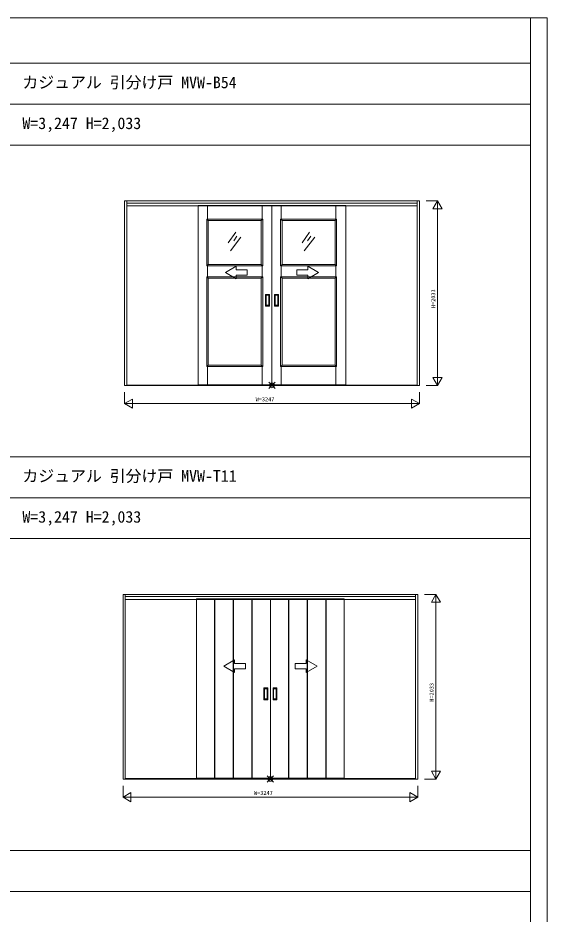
# Model space of a CAD drawing. Units: millimetres, scale not verified. Extents: x -14341 to 14341, y -10000 to 10000.
# Drawn here: x 8510 to 14341, y 130 to 10000 of the extents above; entities that cross this region are included whole.
import ezdxf
from ezdxf.enums import TextEntityAlignment as Align

# ---------------------------------------------------------------- set-up
doc = ezdxf.new("R2010")
doc.units = ezdxf.units.MM
doc.header["$LTSCALE"] = 50
for name, color, linetype, lineweight in [('0-0_0', 7, 'Continuous', 9), ('0-5_YKK_13', 2, 'Continuous', 18), ('0-6_YKK_D', 1, 'Continuous', 18), ('0-7_YSS_K', 4, 'Continuous', 9)]:
    doc.layers.add(name, color=color, linetype=linetype, lineweight=lineweight)
doc.layers.add('0-1_USER1', color=7, linetype='Continuous')
doc.styles.add('ＭＳ ゴシック', font='')
doc.styles.get('ＭＳ ゴシック').set_extended_font_data('MS Gothic')

msp = doc.modelspace()

# ---------------------------------------------------------------- linework, layer by layer
at = {"layer": '0-0_0'}
for p, q in [((-14340.51, 10000), (14340.51, 10000)), ((14159.49, -10000), (14159.49, 10000)), ((14340.51, -10000), (14340.51, 10000)), ((-14340.51, 9500), (14159.49, 9500)), ((-14340.51, 9050), (14159.49, 9050)), ((-14340.51, 8600), (14159.49, 8600)), ((-14340.51, 5165), (14159.49, 5165)), ((-14340.51, 4715), (14159.49, 4715)), ((-14340.51, 4265), (14159.49, 4265)), ((-14340.51, 830), (14159.49, 830)), ((-14340.51, 380), (14159.49, 380))]:
    msp.add_line(p, q, dxfattribs=at)
at = {"layer": '0-5_YKK_13'}
for p, q in [((13007.99, 7985.5), (13132.99, 7985.5)), ((13082.99, 7898.9), (13182.99, 7898.9)), ((13132.99, 7985.5), (13132.99, 5952.5)), ((13082.99, 6039.1), (13182.99, 6039.1)), ((13007.99, 5952.5), (13132.99, 5952.5)), ((12932.99, 5877.5), (12932.99, 5752.5)), ((9685.99, 5752.5), (9772.59, 5802.5)), ((9685.99, 5752.5), (9772.59, 5702.5)), ((9772.59, 5802.5), (9772.59, 5702.5)), ((12846.39, 5802.5), (12932.99, 5752.5)), ((12990.31, 3650.5), (13115.31, 3650.5)), ((13065.31, 3563.9), (13165.31, 3563.9)), ((13115.31, 3650.5), (13115.31, 1617.5)), ((13065.31, 1704.1), (13165.31, 1704.1)), ((12990.31, 1617.5), (13115.31, 1617.5)), ((12915.31, 1542.5), (12915.31, 1417.5)), ((9668.31, 1417.5), (9754.92, 1467.5)), ((9668.31, 1417.5), (9754.92, 1367.5)), ((9754.92, 1467.5), (9754.92, 1367.5)), ((12828.71, 1467.5), (12915.31, 1417.5))]:
    msp.add_line(p, q, dxfattribs=at)
for points in [[(13082.99, 7898.9), (13132.99, 7985.5), (13182.99, 7898.9)], [(13082.99, 6039.1), (13132.99, 5952.5), (13182.99, 6039.1)], [(9685.99, 5877.5), (9685.99, 5752.5), (12932.99, 5752.5)], [(12846.39, 5802.5), (12846.39, 5702.5), (12932.99, 5752.5)], [(13065.31, 3563.9), (13115.31, 3650.5), (13165.31, 3563.9)], [(13065.31, 1704.1), (13115.31, 1617.5), (13165.31, 1704.1)], [(9668.31, 1542.5), (9668.31, 1417.5), (12915.31, 1417.5)], [(12828.71, 1467.5), (12828.71, 1367.5), (12915.31, 1417.5)]]:
    msp.add_lwpolyline(points, dxfattribs=at)
at = {"layer": '0-6_YKK_D'}
for p, q in [((11274.14, 5917.14), (11344.85, 5987.86)), ((11274.14, 5987.86), (11344.85, 5917.14)), ((11256.46, 1582.14), (11327.17, 1652.86)), ((11256.46, 1652.86), (11327.17, 1582.14))]:
    msp.add_line(p, q, dxfattribs=at)
for centre in [(11309.49, 5952.5), (11291.81, 1617.5)]:
    msp.add_circle(centre, 25, dxfattribs=at)
at = {"layer": '0-7_YSS_K'}
for p, q in [((9709.99, 7985.5), (9709.99, 5952.5)), ((9709.99, 7961.5), (12908.99, 7961.5)), ((9709.99, 7931.5), (12908.99, 7931.5)), ((10495.49, 7935.5), (10495.49, 5952.5)), ((11309.49, 7935.5), (10495.49, 7935.5)), ((10597.49, 7785), (10597.49, 7935.5)), ((10597.49, 7785), (10597.49, 7935.5)), ((11200.49, 7785), (11200.49, 7935.5)), ((11309.49, 7935.5), (12123.49, 7935.5)), ((11411.49, 7785), (11411.49, 7935.5)), ((11411.49, 7785), (11411.49, 7935.5)), ((12014.49, 7785), (12014.49, 7935.5)), ((12123.49, 7935.5), (12123.49, 5952.5)), ((12908.99, 5952.5), (12908.99, 7985.5)), ((10590.99, 7785), (11206.99, 7785)), ((10590.99, 7269), (10590.99, 7785)), ((10606.99, 7769), (10590.99, 7785)), ((10590.99, 7785), (10590.99, 7269)), ((11206.99, 7785), (10590.99, 7785)), ((10606.99, 7769), (10590.99, 7785)), ((10606.99, 7769), (11190.99, 7769)), ((10606.99, 7285), (10606.99, 7769)), ((10606.99, 7769), (10606.99, 7285)), ((11190.99, 7769), (10606.99, 7769)), ((11190.99, 7769), (11206.99, 7785)), ((11190.99, 7769), (11206.99, 7785)), ((11190.99, 7769), (11190.99, 7285)), ((11190.99, 7285), (11190.99, 7769)), ((11206.99, 7785), (11206.99, 7269)), ((11206.99, 7269), (11206.99, 7785)), ((11404.99, 7785), (12020.99, 7785)), ((11404.99, 7269), (11404.99, 7785)), ((11420.99, 7769), (11404.99, 7785)), ((11404.99, 7785), (11404.99, 7269)), ((12020.99, 7785), (11404.99, 7785)), ((11420.99, 7769), (11404.99, 7785)), ((11420.99, 7769), (12004.99, 7769)), ((11420.99, 7285), (11420.99, 7769)), ((11420.99, 7769), (11420.99, 7285)), ((12004.99, 7769), (11420.99, 7769)), ((12004.99, 7769), (12020.99, 7785)), ((12004.99, 7769), (12020.99, 7785)), ((12004.99, 7769), (12004.99, 7285)), ((12004.99, 7285), (12004.99, 7769)), ((12020.99, 7785), (12020.99, 7269)), ((12020.99, 7269), (12020.99, 7785)), ((10910.49, 7641.45), (10826.58, 7522.85)), ((11724.49, 7641.45), (11640.58, 7522.85)), ((10968.01, 7585.14), (10850.78, 7436.08)), ((10923.62, 7597.65), (10888.34, 7546.45)), ((11782.01, 7585.14), (11664.78, 7436.08)), ((11737.62, 7597.65), (11702.34, 7546.45)), ((10590.99, 7269), (10606.99, 7285)), ((10590.99, 7269), (10606.99, 7285)), ((10590.99, 7269), (11206.99, 7269)), ((11206.99, 7269), (10590.99, 7269)), ((10597.49, 7149), (10597.49, 7269)), ((10606.99, 7285), (11190.99, 7285)), ((11190.99, 7285), (10606.99, 7285)), ((10795.49, 7195.91), (10915.49, 7265.19)), ((10915.49, 7225.91), (10915.49, 7265.19)), ((11206.99, 7269), (11190.99, 7285)), ((11206.99, 7269), (11190.99, 7285)), ((11200.49, 7149), (11200.49, 7269)), ((11404.99, 7269), (11420.99, 7285)), ((11404.99, 7269), (11420.99, 7285)), ((11404.99, 7269), (12020.99, 7269)), ((12020.99, 7269), (11404.99, 7269)), ((11411.49, 7149), (11411.49, 7269)), ((11420.99, 7285), (12004.99, 7285)), ((12004.99, 7285), (11420.99, 7285)), ((11823.5, 7195.91), (11703.5, 7265.19)), ((11703.5, 7225.91), (11703.5, 7265.19)), ((12020.99, 7269), (12004.99, 7285)), ((12020.99, 7269), (12004.99, 7285)), ((12014.49, 7149), (12014.49, 7269)), ((10606.99, 7133), (10590.99, 7149)), ((10795.49, 7195.91), (10915.49, 7126.63)), ((10915.49, 7126.63), (10915.49, 7165.91)), ((11190.99, 7133), (11206.99, 7149)), ((11420.99, 7133), (11404.99, 7149)), ((11823.5, 7195.91), (11703.5, 7126.63)), ((11703.5, 7126.63), (11703.5, 7165.91)), ((12004.99, 7133), (12020.99, 7149)), ((11238.49, 6826.5), (11238.49, 6954.5)), ((11239.49, 6955.5), (11279.49, 6955.5)), ((11244.49, 6944.5), (11244.49, 6836.5)), ((11273.49, 6945.5), (11245.49, 6945.5)), ((11274.49, 6836.5), (11274.49, 6944.5)), ((11280.49, 6826.5), (11280.49, 6954.5)), ((11338.49, 6826.5), (11338.49, 6954.5)), ((11379.49, 6955.5), (11339.49, 6955.5)), ((11344.49, 6836.5), (11344.49, 6944.5)), ((11345.49, 6945.5), (11373.49, 6945.5)), ((11374.49, 6944.5), (11374.49, 6836.5)), ((11380.49, 6826.5), (11380.49, 6954.5)), ((11239.49, 6825.5), (11279.49, 6825.5)), ((11245.49, 6835.5), (11273.49, 6835.5)), ((11379.49, 6825.5), (11339.49, 6825.5)), ((11373.49, 6835.5), (11345.49, 6835.5)), ((10606.99, 6176), (10590.99, 6160)), ((10590.99, 6160), (10606.99, 6176)), ((10597.49, 5960.5), (10597.49, 6160)), ((10597.49, 5960.5), (10597.49, 6160)), ((11206.99, 6160), (11190.99, 6176)), ((11190.99, 6176), (11206.99, 6160)), ((11200.49, 5960.5), (11200.49, 6160)), ((11200.49, 5960.5), (11200.49, 6160)), ((11420.99, 6176), (11404.99, 6160)), ((11404.99, 6160), (11420.99, 6176)), ((11411.49, 5960.5), (11411.49, 6160)), ((11411.49, 5960.5), (11411.49, 6160)), ((12020.99, 6160), (12004.99, 6176)), ((12004.99, 6176), (12020.99, 6160)), ((12014.49, 5960.5), (12014.49, 6160)), ((12014.49, 5960.5), (12014.49, 6160)), ((12932.99, 5952.5), (9685.99, 5952.5)), ((9709.99, 5956.5), (12908.99, 5956.5)), ((9692.31, 3650.5), (9692.31, 1617.5)), ((9692.31, 3626.5), (12891.31, 3626.5)), ((9692.31, 3596.5), (12891.31, 3596.5)), ((10477.81, 3600.5), (10477.81, 1617.5)), ((11291.81, 3600.5), (10477.81, 3600.5)), ((10677.81, 1625.5), (10677.81, 3600.5)), ((10680.81, 1625.5), (10680.81, 3600.5)), ((10883.31, 3600.5), (10883.31, 1625.5)), ((10886.31, 3600.5), (10886.31, 1625.5)), ((11088.81, 3600.5), (11088.81, 1625.5)), ((11091.81, 3600.5), (11091.81, 1625.5)), ((11291.81, 3600.5), (12105.81, 3600.5)), ((11491.81, 1625.5), (11491.81, 3600.5)), ((11494.81, 1625.5), (11494.81, 3600.5)), ((11697.31, 3600.5), (11697.31, 1625.5)), ((11700.31, 3600.5), (11700.31, 1625.5)), ((11902.81, 3600.5), (11902.81, 1625.5)), ((11905.81, 3600.5), (11905.81, 1625.5)), ((12105.81, 3600.5), (12105.81, 1617.5)), ((12891.31, 1617.5), (12891.31, 3650.5)), ((10777.81, 2860.91), (10897.81, 2930.19)), ((10897.81, 2890.91), (10897.81, 2930.19)), ((11805.82, 2860.91), (11685.82, 2930.19)), ((11685.82, 2890.91), (11685.82, 2930.19)), ((10777.81, 2860.91), (10897.81, 2791.63)), ((10897.81, 2791.63), (10897.81, 2830.91)), ((11805.82, 2860.91), (11685.82, 2791.63)), ((11685.82, 2791.63), (11685.82, 2830.91)), ((11220.81, 2491.5), (11220.81, 2619.5)), ((11221.81, 2620.5), (11261.81, 2620.5)), ((11226.81, 2609.5), (11226.81, 2501.5)), ((11255.81, 2610.5), (11227.81, 2610.5)), ((11256.81, 2501.5), (11256.81, 2609.5)), ((11262.81, 2491.5), (11262.81, 2619.5)), ((11320.81, 2491.5), (11320.81, 2619.5)), ((11361.81, 2620.5), (11321.81, 2620.5)), ((11326.81, 2501.5), (11326.81, 2609.5)), ((11327.81, 2610.5), (11355.81, 2610.5)), ((11356.81, 2609.5), (11356.81, 2501.5)), ((11362.81, 2491.5), (11362.81, 2619.5)), ((11221.81, 2490.5), (11261.81, 2490.5)), ((11227.81, 2500.5), (11255.81, 2500.5)), ((11361.81, 2490.5), (11321.81, 2490.5)), ((11355.81, 2500.5), (11327.81, 2500.5)), ((12915.31, 1617.5), (9668.31, 1617.5)), ((9692.31, 1621.5), (12891.31, 1621.5))]:
    msp.add_line(p, q, dxfattribs=at)
for points in [[(9685.99, 5952.5), (12932.99, 5952.5), (12932.99, 7985.5), (9685.99, 7985.5)], [(10590.99, 7149), (10590.99, 6160), (11206.99, 6160), (11206.99, 7149)], [(11206.99, 7149), (11206.99, 6160), (10590.99, 6160), (10590.99, 7149)], [(10606.99, 7133), (10606.99, 6176), (11190.99, 6176), (11190.99, 7133)], [(11190.99, 7133), (11190.99, 6176), (10606.99, 6176), (10606.99, 7133)], [(11404.99, 7149), (11404.99, 6160), (12020.99, 6160), (12020.99, 7149)], [(12020.99, 7149), (12020.99, 6160), (11404.99, 6160), (11404.99, 7149)], [(11420.99, 7133), (11420.99, 6176), (12004.99, 6176), (12004.99, 7133)], [(12004.99, 7133), (12004.99, 6176), (11420.99, 6176), (11420.99, 7133)], [(9668.31, 1617.5), (12915.31, 1617.5), (12915.31, 3650.5), (9668.31, 3650.5)]]:
    msp.add_lwpolyline(points, close=True, dxfattribs=at)
for points in [[(10495.49, 5960.5), (11309.49, 5960.5), (11309.49, 7935.5)], [(12123.49, 5960.5), (11309.49, 5960.5), (11309.49, 7935.5)], [(10915.49, 7225.91), (11035.49, 7225.91), (11035.49, 7165.91), (10915.49, 7165.91)], [(11703.5, 7225.91), (11583.5, 7225.91), (11583.5, 7165.91), (11703.5, 7165.91)], [(10477.81, 1625.5), (11291.81, 1625.5), (11291.81, 3600.5)], [(12105.81, 1625.5), (11291.81, 1625.5), (11291.81, 3600.5)], [(10897.81, 2890.91), (11017.81, 2890.91), (11017.81, 2830.91), (10897.81, 2830.91)], [(11685.82, 2890.91), (11565.82, 2890.91), (11565.82, 2830.91), (11685.82, 2830.91)]]:
    msp.add_lwpolyline(points, dxfattribs=at)
for centre, start, end in [((11239.49, 6954.5), 90, 180), ((11245.49, 6944.5), 90, 180), ((11273.49, 6944.5), 360, 90), ((11279.49, 6954.5), 0, 90), ((11339.49, 6954.5), 90, 180), ((11345.49, 6944.5), 90, 180), ((11373.49, 6944.5), 0, 90), ((11379.49, 6954.5), 0, 90), ((11239.49, 6826.5), 180, 270), ((11245.49, 6836.5), 180, 270), ((11273.49, 6836.5), 270, 360), ((11279.49, 6826.5), 270, 0), ((11339.49, 6826.5), 180, 270), ((11345.49, 6836.5), 180, 270), ((11373.49, 6836.5), 270, 0), ((11379.49, 6826.5), 270, 0), ((11221.81, 2619.5), 90, 180), ((11227.81, 2609.5), 90, 180), ((11255.81, 2609.5), 360, 90), ((11261.81, 2619.5), 0, 90), ((11321.81, 2619.5), 90, 180), ((11327.81, 2609.5), 90, 180), ((11355.81, 2609.5), 0, 90), ((11361.81, 2619.5), 0, 90), ((11221.81, 2491.5), 180, 270), ((11227.81, 2501.5), 180, 270), ((11255.81, 2501.5), 270, 360), ((11261.81, 2491.5), 270, 0), ((11321.81, 2491.5), 180, 270), ((11327.81, 2501.5), 180, 270), ((11355.81, 2501.5), 270, 0), ((11361.81, 2491.5), 270, 0)]:
    msp.add_arc(centre, 1, start, end, dxfattribs=at)

# ---------------------------------------------------------------- texts
at = {"layer": '0-1_USER1', "style": 'ＭＳ ゴシック'}
for s, p in [('カジュアル 引分け戸 MVW-B54', (8559.49, 9187.5)), ('W=3,247 H=2,033', (8559.49, 8737.5)), ('カジュアル 引分け戸 MVW-T11', (8559.49, 4852.5)), ('W=3,247 H=2,033', (8559.49, 4402.5))]:
    msp.add_text(s, height=128.3, dxfattribs=at).set_placement(p, align=Align.BOTTOM_LEFT)
at = {"layer": '0-5_YKK_13', "style": 'ＭＳ ゴシック'}
for p in [(13120.99, 6804), (13103.31, 2469)]:
    msp.add_text('H=2033', height=43.99, rotation=90, dxfattribs=at).set_placement(p, align=Align.BOTTOM_LEFT)
for p in [(11129.49, 5764.5), (11111.81, 1429.5)]:
    msp.add_text('W=3247', height=43.99, dxfattribs=at).set_placement(p, align=Align.BOTTOM_LEFT)

doc.saveas('drawing.dxf')
